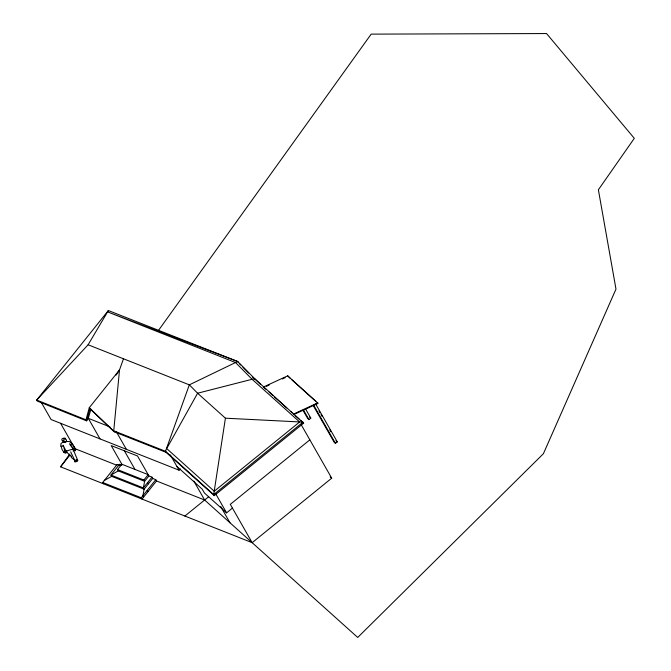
<?xml version="1.0" encoding="UTF-8"?>
<svg xmlns="http://www.w3.org/2000/svg" width="671" height="671" viewBox="0 0 671 671"><rect width="100%" height="100%" fill="white"/><g stroke="black" fill="none" stroke-linecap="round" stroke-linejoin="round"><path stroke-width="1.01" d="M75.538 449.687L75.118 450.761L74.926 449.738L74.691 450.392L74.313 449.981L74.028 449.084L75.454 448.656L72.938 444.856L71.965 443.883L70.22 444.831L69.574 443.699M77.761 460.499C77.148 459.258 74.573 460.541 75.949 461.614C76.041 461.111 75.831 459.895 77.761 460.499L77.316 461.338L75.118 461.916L74.775 461.463L75.32 461.069M123.472 358.775L119.513 369.922L89.277 407.7L89.864 408.74L86.584 420.851L85.989 419.82L36.695 400.05L88.119 344.777L189.323 384.852L197.601 393.223L225.414 418.192L213.697 494.577L214.292 495.609L303.661 423.149L254.628 378.629L237.685 361.493L108.358 310.539L36.695 400.05L37.291 401.09L86.584 420.851L88.287 418.318L90.853 409.402M85.989 419.82L89.277 407.7L114.33 431.839L166.081 452.338L214.292 495.609M64.584 441.443C68.031 442.634 66.395 437.509 63.72 438.993C65.557 441.35 61.388 439.874 63.804 440.864M63.326 440.914L63.133 441.216C62.562 443.221 65.884 442.65 66.546 441.342M64.684 451.239L66.052 452.17L64.81 452.103L66.144 452.833L63.93 452.447L63.418 451.625L64.768 451.231L63.594 446.232L66.085 451.147L73.223 448.991L70.22 444.831L74.028 449.084M88.119 344.777L108.358 310.539M116.049 375.089L119.513 369.922L113.743 430.807L165.494 451.298L213.697 494.577L303.066 422.109L225.414 418.192M301.254 424.785L331.709 478.18L252.162 542.68L60.575 466.823L69.742 454.057M72.795 449.805L74.011 448.102M158.272 330.719L371.172 34.129L546.546 33.55L634.305 138.327L598.381 189.776L615.986 289.109L543.393 453.722L357.718 637.45L204.638 500.021L193.835 481.09M60.575 466.823L70.027 455.013M73.181 451.08L74.439 449.503M103.435 483.791L102.697 482.499L117.19 464.391L119.488 465.297M121.812 465.221L119.513 464.307L110.916 475.051L111.654 476.343L144.114 489.201L152.711 478.457L151.973 477.165L148.912 475.949L137.538 456.003L111.201 445.578L121.837 464.223L148.174 474.657L143.871 480.025L144.609 481.317L143.376 487.901L144.114 489.201L142.881 495.777L143.619 497.077M148.912 475.949L144.609 481.317L118.281 470.891L117.542 469.599L121.837 464.223M151.973 477.165L143.376 487.901L110.916 475.051L118.281 470.891M155.773 479.673L156.511 480.964L142.017 499.073L141.279 497.773L155.773 479.673L152.711 478.457M63.418 451.625L61.984 449.369L61.178 446.232M65.481 438.826C66.655 437.878 62.445 437.735 61.791 439.153L61.975 440.277L63.133 441.216M74.808 461.749L76.016 461.178M66.421 441.417L69.583 441.61L71.965 443.883M71.571 456.137C69.792 457.899 74.85 458.838 74.8 460.96L75.018 461.178M41.35 402.499L51.055 419.509L179.056 470.195L180.516 469.004M184.877 516.041L208.689 496.725M303.032 410.35L307.612 418.377L308.962 419.593L310.79 418.108L305.649 409.1M309.843 439.849L230.296 504.349L252.162 542.68M176.909 466.437L202.256 489.193L204.395 492.95L226.58 512.862L232.434 508.106M313.248 405.586L334.108 442.164L335.458 443.38L337.287 441.895L315.697 404.051M66.496 441.451L63.762 442.491M104.29 480.503L111.654 476.343M238.28 362.525L237.685 361.493L189.323 384.852L165.494 451.298L166.081 452.338M263.208 387.125L287.708 375.835L318.096 403.372L294.535 414.225M266.337 386.345L269.163 385.045M282.348 378.964L285.175 377.656M293.302 414.141L317.802 402.852M63.208 442.03L61.019 443.447L60.734 446.207L63.535 446.249M75.152 450.719L75.815 449.495L75.278 448.706M75.731 461.052C74.364 459.224 78.515 460.465 77.467 459.794L73.038 449.025M64.928 452.875L64.106 452.522M75.781 461.413L74.791 460.507L70.648 451.826M301.95 423.082L303.661 423.149L300.583 420.381M65.993 452.833L64.341 452.397M237.685 361.493L107.57 311.881L235.571 362.566L252.128 379.316L299.652 421.975L214.242 491.231L166.718 448.572L197.601 393.223L254.628 378.629L260.6 384.491M109.918 426.882L88.287 418.318L100.029 438.909M75.068 448.714L116.955 465.297M156.511 480.964L204.638 500.021M117.542 469.599L143.871 480.025M102.697 482.499L141.279 497.773M290.317 378.436L287.708 375.835M291.86 379.82L315.781 401.292M309.44 416.901L310.79 418.108M335.936 440.688L337.287 441.895M263.678 387.251L265.984 389.323M269.063 392.082L272.904 395.538M274.439 396.913L286.743 407.96M290.585 411.415L292.128 412.791M295.198 415.55L299.048 419.006M330.182 476.804L331.709 478.18M71.227 456.456L67.846 453.277L66.379 450.996M89.864 408.74L114.33 431.839M239.287 363.548L240.73 365.016M242.902 367.213L248.698 373.068M252.321 376.733L255.223 379.66M62.906 445.167L63.594 446.232M318.968 410.946L320 412.749M321.032 414.552L322.055 416.356M329.763 429.868L330.795 431.671M313.575 405.016L335.458 443.38M303.367 409.78L308.962 419.593M215.852 494.057L226.58 512.862M220.725 506.546L229.977 522.776M170.342 454.921L179.056 470.195M147.679 482.533L148.417 483.825M116.158 431.428L126.366 449.335M147.175 490.409L147.914 491.709M124.37 450.795L135.005 469.44M119.513 464.307L120.252 465.607M60.541 423.242L74.556 447.8"/></g></svg>
